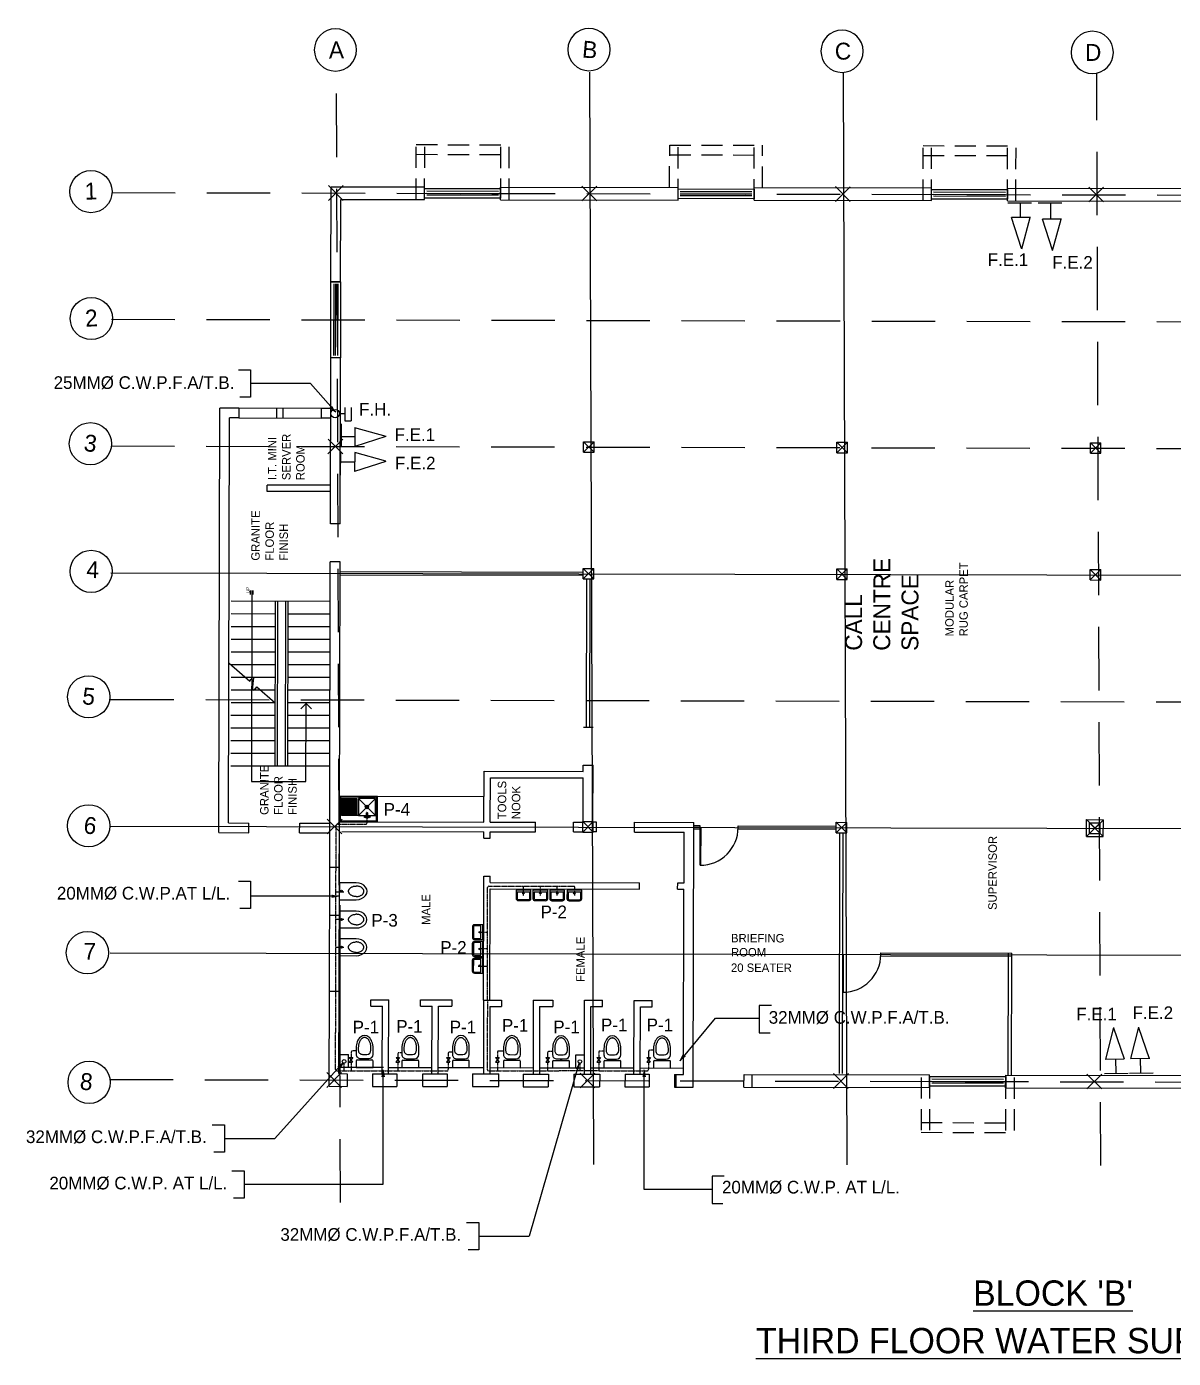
# Model space of a CAD drawing. Extents: x -2017610 to 288295, y -639251 to 250994.
# Drawn here: x -297894 to -270744, y -247228 to -215697 of the extents above; entities that cross this region are included whole.
import ezdxf
from ezdxf.enums import TextEntityAlignment as Align

# ---------------------------------------------------------------- set-up
doc = ezdxf.new("R2010")
doc.units = 0
doc.header["$LTSCALE"] = 2
doc.header["$MEASUREMENT"] = 0
doc.linetypes.add('DASHED', pattern=[0.75, 0.5, -0.25])
doc.linetypes.add('DASHED2', pattern=[0.375, 0.25, -0.125])
doc.layers.get('0').update_dxf_attribs({"linetype": 'CONTINUOUS'})
for name, color, linetype in [('DIM', 8, 'CONTINUOUS'), ('DOORS', 8, 'CONTINUOUS'), ('FIXTURES', 7, 'CONTINUOUS'), ('GRID', 8, 'CONTINUOUS'), ('GRIDLINES', 8, 'DASHED2'), ('HANDRAILS', 8, 'CONTINUOUS'), ('HATCH', 8, 'CONTINUOUS'), ('LAYER1', 8, 'CONTINUOUS'), ('LAYER2', 8, 'CONTINUOUS'), ('LAYER4', 8, 'CONTINUOUS'), ('LAYER5', 8, 'CONTINUOUS'), ('SUPERVISOR_S_SEAT', 7, 'CONTINUOUS'), ('TEXT', 8, 'CONTINUOUS'), ('TEXT3', 8, 'CONTINUOUS'), ('WALLS', 8, 'CONTINUOUS'), ('WIN_DOORS', 8, 'CONTINUOUS'), ('WINDOWS_DOORS', 8, 'CONTINUOUS'), ('WTER', 8, 'CONTINUOUS')]:
    doc.layers.add(name, color=color, linetype=linetype)
doc.styles.add('LUCY', font='lsansi.ttf')
doc.styles.add('STYLUS', font='stylu.ttf')

# ---------------------------------------------------------------- blocks, each defined once
blk = doc.blocks.new('GRID_NO')
at = {"layer": 'GRID'}
blk.add_circle((0, 500), 500, dxfattribs=at)
blk.add_attdef('GRNO', text='', height=400, dxfattribs=at).set_placement((0, 500), align=Align.MIDDLE_CENTER)
blk = doc.blocks.new('W1800')
at = {"layer": 'WINDOWS_DOORS'}
for p, q in [((0, -1800), (0, 0)), ((0, 0), (230, 0)), ((230, 0), (230, -1800)), ((69, -1750), (69, -50)), ((114, -50), (114, -1750)), ((161, -1750), (161, -50)), ((230, -1800), (0, -1800))]:
    blk.add_line(p, q, dxfattribs=at)
blk = doc.blocks.new('STEP_ARROW')
at = {"layer": 'HATCH'}
for p, q in [((4524, 0), (0, 0)), ((0, 0), (0, -1290)), ((4431, 30), (4521, 30)), ((4431, -30), (4521, -30)), ((1850, -1290), (1725, -1165)), ((0, -1290), (1850, -1290)), ((1850, -1290), (1725, -1415))]:
    blk.add_line(p, q, dxfattribs=at)
at = {"layer": 'TEXT', "insert": (4454, 51), "char_height": 80, "width": 68, "attachment_point": 7}
blk.add_mtext('{\\fStylus BT|b0|i0|c0|p34;UP}', dxfattribs=at)
blk = doc.blocks.new('STEP_CUT')
at = {"layer": 'HANDRAILS', "linetype": 'CONTINUOUS'}
for p, q in [((333, 571), (-86, 79)), ((-225, -85), (-599, -524))]:
    blk.add_line(p, q, dxfattribs=at)
for points, knots in [([(-224, 17), (-266, 20), (-337, 17), (-265, -49), (-225, -85)], [321.725709, 321.725709, 321.725709, 321.725709, 418.129398, 535.034836, 535.034836, 535.034836, 535.034836]), ([(-86, 79), (-42, 49), (80, -36), (-134, 10), (-224, 17)], [0, 0, 0, 0, 115.30598, 321.725709, 321.725709, 321.725709, 321.725709])]:
    blk.add_open_spline(points, degree=3, knots=knots, dxfattribs=at)
blk = doc.blocks.new('WC')
for p, q in [((0, 458), (0, 308)), ((50, 458), (50, 408)), ((350, 408), (350, 458)), ((400, 308), (400, 458)), ((0, 150), (0, 0)), ((0, 0), (400, 0)), ((25, 175), (375, 175)), ((100, 208), (300, 208)), ((150, 308), (250, 308)), ((190, 208), (190, 175)), ((210, 208), (210, 175)), ((400, 0), (400, 150))]:
    blk.add_line(p, q)
for centre, radius, start, end in [((150, 408), 100, 180, 270), ((250, 408), 100, 270, 0), ((100, 308), 100, 180, 270), ((25, 150), 25, 90, 180), ((300, 308), 100, 270, 0), ((300, 308), 100, 270, 0), ((375, 150), 25, 360, 90)]:
    blk.add_arc(centre, radius, start, end)
blk.add_ellipse((200, 458), major_axis=(0, 300), ratio=0.666667, start_param=4.712389, end_param=7.853982)
blk.add_open_spline([(350, 458), (350, 466), (350, 474), (348, 496), (347, 510), (342, 537), (339, 551), (332, 576), (327, 588), (318, 611), (312, 622), (301, 641), (294, 650), (283, 665), (277, 670), (266, 681), (261, 685), (250, 693), (244, 696), (233, 701), (228, 703), (217, 706), (212, 707), (201, 708), (196, 708), (185, 706), (180, 705), (169, 702), (163, 700), (152, 694), (147, 691), (136, 682), (130, 678), (119, 667), (114, 661), (104, 647), (99, 640), (89, 624), (85, 616), (77, 598), (73, 589), (66, 569), (63, 559), (58, 538), (56, 527), (53, 506), (52, 494), (50, 475), (50, 466), (50, 458)], degree=3, knots=[4.712389, 4.712389, 4.712389, 4.712389, 4.805294, 4.805294, 4.96378, 4.96378, 5.122267, 5.122267, 5.280753, 5.280753, 5.439239, 5.439239, 5.597725, 5.597725, 5.724795, 5.724795, 5.851866, 5.851866, 5.978936, 5.978936, 6.106006, 6.106006, 6.233076, 6.233076, 6.360146, 6.360146, 6.487216, 6.487216, 6.614287, 6.614287, 6.741357, 6.741357, 6.868427, 6.868427, 6.995497, 6.995497, 7.122567, 7.122567, 7.249638, 7.249638, 7.376708, 7.376708, 7.503778, 7.503778, 7.630848, 7.630848, 7.757918, 7.757918, 7.853982, 7.853982, 7.853982, 7.853982])
blk = doc.blocks.new('BIDET')
for p, q in [((0, 400), (0, 0)), ((400, 0), (400, 400)), ((0, 0), (400, 0)), ((0, 0), (200, 0)), ((0, 0), (200, 0))]:
    blk.add_line(p, q)
for radius in [23.9, 18.9, 13.9]:
    blk.add_circle((200, 50), radius)
blk.add_ellipse((200, 400), major_axis=(0, 256), ratio=0.780874, start_param=4.712389, end_param=7.853982)
for points in [[(325, 400), (325, 406), (325, 413), (323, 429), (322, 439), (318, 459), (316, 469), (309, 487), (306, 496), (298, 512), (293, 520), (284, 534), (279, 540), (268, 551), (263, 556), (252, 564), (246, 568), (235, 574), (229, 576), (218, 579), (213, 580), (202, 581), (197, 581), (186, 580), (180, 579), (169, 576), (164, 573), (153, 567), (147, 564), (136, 555), (131, 550), (120, 538), (115, 532), (106, 518), (101, 510), (93, 494), (90, 485), (84, 466), (81, 457), (78, 437), (76, 427), (75, 411), (75, 406), (75, 400)], [(325, 400), (325, 394), (325, 387), (323, 371), (322, 361), (318, 341), (316, 331), (309, 313), (306, 304), (298, 288), (293, 280), (284, 266), (279, 260), (268, 249), (263, 244), (252, 236), (246, 232), (235, 226), (229, 224), (218, 221), (213, 220), (202, 219), (197, 219), (186, 220), (180, 221), (169, 224), (164, 227), (153, 233), (147, 236), (136, 245), (131, 250), (120, 262), (115, 268), (106, 282), (101, 290), (93, 306), (90, 315), (84, 334), (81, 343), (78, 363), (76, 373), (75, 389), (75, 394), (75, 400)]]:
    blk.add_open_spline(points, degree=3, knots=[4.712389, 4.712389, 4.712389, 4.712389, 4.809848, 4.809848, 4.965569, 4.965569, 5.121291, 5.121291, 5.277012, 5.277012, 5.432733, 5.432733, 5.588455, 5.588455, 5.744176, 5.744176, 5.899897, 5.899897, 6.055619, 6.055619, 6.21134, 6.21134, 6.367061, 6.367061, 6.522783, 6.522783, 6.678504, 6.678504, 6.834226, 6.834226, 6.989947, 6.989947, 7.145668, 7.145668, 7.30139, 7.30139, 7.457111, 7.457111, 7.612832, 7.612832, 7.768554, 7.768554, 7.853982, 7.853982, 7.853982, 7.853982])
blk = doc.blocks.new('900_DOOR_2')
at = {"layer": 'LAYER5'}
for p, q in [((900, 20), (0, 20)), ((900, 0), (0, 0))]:
    blk.add_line(p, q, dxfattribs=at)
blk.add_arc((0, 0), 900, 0, 90, dxfattribs=at)
blk = doc.blocks.new('SINK900')
for p, q in [((0, 600), (0, 0)), ((900, 600), (0, 600)), ((0, 600), (50, 600)), ((0, 600), (100, 600)), ((20, 580), (20, 20)), ((880, 580), (20, 580)), ((450, 450), (50, 50)), ((50, 450), (450, 50)), ((50, 450), (50, 50)), ((450, 450), (50, 450)), ((168, 489), (325, 489)), ((230, 518), (230, 390)), ((230, 518), (260, 518)), ((260, 390), (230, 390)), ((260, 518), (260, 390)), ((450, 50), (450, 450)), ((450, 50), (450, 450)), ((450, 450), (850, 450)), ((490, 50), (490, 450)), ((490, 425), (850, 425)), ((490, 400), (850, 400)), ((490, 375), (850, 375)), ((490, 350), (850, 350)), ((490, 325), (850, 325)), ((850, 450), (850, 50)), ((880, 20), (880, 580)), ((900, 0), (900, 600)), ((0, 0), (900, 0)), ((20, 20), (880, 20)), ((50, 50), (450, 50)), ((490, 300), (850, 300)), ((490, 275), (850, 275)), ((850, 250), (490, 250)), ((850, 225), (490, 225)), ((850, 225), (490, 225)), ((850, 200), (490, 200)), ((850, 175), (490, 175)), ((850, 150), (490, 150)), ((850, 125), (490, 125)), ((850, 100), (490, 100)), ((850, 75), (490, 75)), ((850, 50), (490, 50))]:
    blk.add_line(p, q)
for centre, radius in [((197, 485), 20), ((288, 485), 20), ((250, 250), 40), ((250, 250), 30)]:
    blk.add_circle(centre, radius)
blk = doc.blocks.new('250_COLUMN')
at = {"layer": 'LAYER1'}
for p, q in [((125, 125), (-125, -125)), ((-125, 125), (125, -125))]:
    blk.add_line(p, q, dxfattribs=at)
at = {"layer": 'LAYER2'}
for p, q in [((-125, 125), (125, 125)), ((-125, 125), (-125, -125)), ((125, 125), (125, -125)), ((-125, -125), (125, -125))]:
    blk.add_line(p, q, dxfattribs=at)
blk = doc.blocks.new('BASIN350')
for p, q in [((0, 200), (0, 0)), ((0, 0), (350, 0)), ((25, 200), (25, 50)), ((25, 50), (325, 50)), ((300, 250), (50, 250)), ((300, 225), (50, 225)), ((325, 50), (325, 200)), ((350, 0), (350, 200))]:
    blk.add_line(p, q)
for radius in [17.4, 12.4]:
    blk.add_circle((175, 75), radius)
for centre, radius, start, end in [((50, 200), 50, 90, 180), ((50, 200), 25, 90, 180), ((300, 200), 50, 0, 90), ((300, 200), 25, 360, 90)]:
    blk.add_arc(centre, radius, start, end)

msp = doc.modelspace()

# ---------------------------------------------------------------- linework, layer by layer
at = {"layer": 'DOORS', "color": 1}
for p, q in [((-290576.3, -224823.6), (-290712.2, -224719.7)), ((-290504.5, -236281), (-292593.5, -236281)), ((-290504.5, -236281), (-290672.2, -236314.6)), ((-290402.5, -240219.6), (-292015.9, -242022.5)), ((-290402.5, -240219.6), (-290489.4, -240367)), ((-284809.9, -240220.5), (-285993.2, -244336.2)), ((-282420.5, -240185.9), (-282339.1, -240035.5)), ((-289463.9, -240395.8), (-289430.3, -240563.5)), ((-289463.9, -240430), (-289463.9, -243113.7)), ((-283280.6, -240394.6), (-283247.1, -240562.3)), ((-283280.6, -240450), (-283280.6, -243223)), ((-293211.5, -242022.5), (-292015.9, -242022.5)), ((-289463.9, -243113.7), (-292745.7, -243113.7)), ((-283280.6, -243223), (-281665.7, -243223)), ((-287188.7, -244336.2), (-285993.2, -244336.2))]:
    msp.add_line(p, q, dxfattribs=at)
for points in [[(-290576.3, -224823.6), (-290712.2, -224719.7), (-290662.9, -224674.2)], [(-290504.5, -236281), (-290672.2, -236314.6), (-290673.9, -236247.4)], [(-290402.5, -240219.6), (-290489.4, -240367), (-290540.5, -240323.5)], [(-284809.9, -240220.5), (-284824, -240390.9), (-284889, -240374)], [(-282420.5, -240185.9), (-282339.1, -240035.5), (-282286.4, -240077.1)], [(-289463.9, -240395.8), (-289430.3, -240563.5), (-289497.4, -240565.2)], [(-283280.6, -240394.6), (-283247.1, -240562.3), (-283314.2, -240564)]]:
    msp.add_solid(points, dxfattribs=at)
at = {"layer": 'FIXTURES'}
msp.add_line((-287065.9, -233928.8), (-290485.9, -233921.7), dxfattribs=at)
at = {"layer": 'GRIDLINES', "ltscale": 3000}
for p, q in [((-290464, -243533.9), (-290557.3, -216765.2)), ((-272464, -242661.2), (-272557.4, -216802.3)), ((-295880.5, -219625.6), (-257285.3, -219714)), ((-295886.6, -222625.6), (-257291.5, -222714)), ((-295892.8, -225625.6), (-257297.6, -225714)), ((-295905.2, -231625.6), (-257310, -231714)), ((-295923.7, -240625.5), (-257328.5, -240714))]:
    msp.add_line(p, q, dxfattribs=at)
at = {"layer": 'GRIDLINES', "color": 206, "linetype": 'CONTINUOUS', "ltscale": 3000}
for p, q in [((-282097.5, -234691.5), (-281947.5, -234691.8)), ((-282097.3, -234614), (-281947.3, -234614.3)), ((-282097.3, -234616.5), (-281947.3, -234616.8)), ((-281947.5, -234691.8), (-281947.3, -234616.8)), ((-281047.5, -234693.7), (-281047.3, -234618.7)), ((-274646.2, -237706.9), (-274646, -237631.9))]:
    msp.add_line(p, q, dxfattribs=at)
at = {"layer": 'HANDRAILS'}
for p, q in [((-292008.4, -233205.9), (-292000.4, -229305.9)), ((-291958.4, -233206), (-291950.4, -229306)), ((-291763.4, -233206.4), (-291755.4, -229306.4)), ((-291713.4, -233206.5), (-291705.4, -229306.5))]:
    msp.add_line(p, q, dxfattribs=at)
at = {"layer": 'LAYER1'}
for p, q in [((-290396.1, -219461.9), (-290746.9, -219811.2)), ((-290746.1, -219461.2), (-290396.9, -219811.9)), ((-284396.2, -219474.2), (-284746.9, -219823.5)), ((-284746.2, -219473.5), (-284396.9, -219824.2)), ((-278396.2, -219486.6), (-278746.9, -219835.9)), ((-278746.2, -219485.9), (-278396.9, -219836.6)), ((-272396.2, -219499), (-272746.9, -219848.2)), ((-272746.2, -219498.2), (-272396.9, -219849)), ((-290408.5, -225461.9), (-290759.2, -225811.2)), ((-290758.5, -225461.2), (-290409.2, -225811.9)), ((-290706.4, -229308.5), (-293050.4, -229303.7)), ((-292001, -229605.9), (-293051, -229603.7)), ((-290707, -229608.5), (-291706, -229606.5)), ((-292001.6, -229905.9), (-293051.6, -229903.7)), ((-290707.7, -229908.5), (-291706.6, -229906.5)), ((-292002.2, -230205.9), (-293052.2, -230203.7)), ((-290708.3, -230208.5), (-291707.2, -230206.5)), ((-292003.5, -230805.9), (-293053.5, -230803.7)), ((-292002.9, -230505.9), (-293052.9, -230503.7)), ((-290708.9, -230508.5), (-291707.9, -230506.5)), ((-292709.3, -231104.4), (-293054.1, -231103.7)), ((-292004.1, -231105.9), (-292709.3, -231104.4)), ((-290710.1, -231108.5), (-291709.1, -231106.5)), ((-290709.5, -230808.5), (-291708.5, -230806.5)), ((-292357.4, -231405.1), (-293054.7, -231403.7)), ((-292004.7, -231405.9), (-292357.4, -231405.1)), ((-290710.7, -231408.5), (-291709.7, -231406.5)), ((-292005.3, -231705.9), (-293055.3, -231703.7)), ((-290711.4, -231708.5), (-291710.3, -231706.5)), ((-292006, -232005.9), (-293056, -232003.7)), ((-290712, -232008.5), (-291711, -232006.5)), ((-292006.6, -232305.9), (-293056.6, -232303.7)), ((-290712.6, -232308.5), (-291711.6, -232306.5)), ((-292007.2, -232605.9), (-293057.2, -232603.7)), ((-290713.2, -232608.5), (-291712.2, -232606.5)), ((-292007.8, -232905.9), (-293057.8, -232903.7)), ((-290713.8, -232908.5), (-291712.8, -232906.5)), ((-290714.5, -233208.5), (-293058.4, -233203.7)), ((-290427, -234461.9), (-290777.8, -234811.1)), ((-290777, -234461.1), (-290427.8, -234811.9)), ((-272802.8, -234873.1), (-272402, -234474)), ((-272802, -234473.1), (-272402.8, -234874)), ((-290439.4, -240461.8), (-290790.1, -240811.1)), ((-290789.4, -240461.1), (-290440.1, -240811.8)), ((-284439.4, -240474.2), (-284790.1, -240823.5)), ((-284789.4, -240473.5), (-284440.1, -240824.2)), ((-278439.4, -240486.6), (-278790.1, -240835.8)), ((-278789.4, -240485.8), (-278440.1, -240836.6)), ((-272439.4, -240498.9), (-272790.1, -240848.2)), ((-272789.4, -240498.2), (-272440.1, -240848.9))]:
    msp.add_line(p, q, dxfattribs=at)
at = {"layer": 'LAYER2'}
for p, q in [((-272802.8, -234873.1), (-272802, -234473.1)), ((-272802, -234473.1), (-272402, -234474)), ((-272402.8, -234874), (-272402, -234474)), ((-272802.8, -234873.1), (-272402.8, -234874))]:
    msp.add_line(p, q, dxfattribs=at)
at = {"layer": 'LAYER4', "linetype": 'DASHED2', "ltscale": 1000}
for p, q in [((-288671.8, -219790.4), (-288669.1, -218490.4)), ((-288669.1, -218490.4), (-286469.1, -218495)), ((-288471.8, -219790.9), (-288469.1, -218490.9)), ((-286671.8, -219794.6), (-286669.1, -218494.6)), ((-286471.8, -219795), (-286469.1, -218495)), ((-282671.2, -219502.8), (-282669.2, -218502.8)), ((-282669.2, -218502.8), (-280469.2, -218507.3)), ((-282471.8, -219803.2), (-282469.2, -218503.2)), ((-280671.8, -219806.9), (-280669.2, -218506.9)), ((-280471.2, -219507.3), (-280469.2, -218507.3)), ((-288669.6, -218720.4), (-286469.6, -218725)), ((-282669.6, -218732.8), (-280469.6, -218737.3)), ((-276671.8, -219815.1), (-276669.2, -218515.2)), ((-276669.6, -218745.2), (-274469.6, -218749.7)), ((-276669.2, -218515.2), (-274469.2, -218519.7)), ((-276471.8, -219815.6), (-276469.2, -218515.6)), ((-274671.8, -219819.3), (-274669.2, -218519.3)), ((-274471.8, -219819.7), (-274469.2, -218519.7)), ((-276714.6, -240575.1), (-276717.3, -241875.1)), ((-276514.6, -240575.5), (-276517.3, -241875.5)), ((-274714.6, -240579.2), (-274717.3, -241879.2)), ((-274514.6, -240579.6), (-274517.3, -241879.6)), ((-276716.8, -241645.1), (-274516.8, -241649.6)), ((-276717.3, -241875.1), (-274517.3, -241879.6))]:
    msp.add_line(p, q, dxfattribs=at)
at = {"layer": 'TEXT3', "color": 4}
for p, q in [((-274100.8, -219877.8), (-274660.8, -219877.8)), ((-274368.2, -219877.8), (-274368.2, -220219)), ((-273382.6, -219877.8), (-273942.6, -219877.8)), ((-273650, -219877.8), (-273650, -220258.5)), ((-274128, -220219), (-274576.7, -220219)), ((-274336.8, -220952.9), (-274575.7, -220219)), ((-274335.8, -220959.8), (-274131.6, -220219)), ((-273396.6, -220258.5), (-273845.3, -220258.5)), ((-273605.4, -220992.5), (-273844.3, -220258.5)), ((-273604.4, -220999.4), (-273400.3, -220258.5)), ((-290359.3, -224711), (-290359.3, -225029.1)), ((-290211.6, -224711), (-290211.6, -225029.1)), ((-290489.4, -224855.5), (-290359.3, -224855.5)), ((-290447.7, -225097.6), (-290450.8, -225657.6)), ((-290359.3, -225029.1), (-290211.6, -225029.1)), ((-290456.9, -225401.7), (-290115.8, -225403.5)), ((-290122.8, -225189.7), (-290125.3, -225638.4)), ((-289390, -225402.5), (-290125.3, -225637.4)), ((-289383.1, -225401.5), (-290122.9, -225193.4)), ((-290466.4, -225753.4), (-290469.4, -226313.4)), ((-290468.6, -226003.1), (-290127.5, -226004.9)), ((-290126.1, -225781.1), (-290128.5, -226229.8)), ((-289393.3, -225993.9), (-290128.5, -226228.9)), ((-289391.8, -225988.7), (-290126.1, -225782)), ((-287206.6, -237941.3), (-286984.2, -237941.3)), ((-272158.8, -239396), (-272351.5, -240140)), ((-272157.7, -239402.9), (-271907.4, -240133.1)), ((-271567.5, -239386.9), (-271760.1, -240130.8)), ((-271566.4, -239393.8), (-271316.1, -240124)), ((-272355.1, -240140), (-271906.5, -240133.1)), ((-272097.2, -240476.1), (-272102.5, -240135)), ((-271753.8, -240125.4), (-271305.1, -240118.5)), ((-271518.3, -240468.3), (-271523.6, -240127.2)), ((-272377.1, -240481.5), (-271817.1, -240472.9)), ((-271785.7, -240472.4), (-271225.8, -240463.7))]:
    msp.add_line(p, q, dxfattribs=at)
at = {"layer": 'TEXT3', "color": 1}
for p, q in [((-292881.3, -223822.1), (-292593.5, -223822.1)), ((-292593.5, -223822.1), (-292593.5, -224469.4)), ((-291171.4, -224145.9), (-292593.5, -224145.9)), ((-290576.3, -224823.6), (-291171.4, -224145.9)), ((-292593.5, -224469.4), (-292847.4, -224469.4)), ((-292881.3, -235929.7), (-292593.5, -235929.7)), ((-292593.5, -235929.7), (-292593.5, -236577.1)), ((-292593.5, -236577.1), (-292847.4, -236577.1)), ((-280260.2, -238872.3), (-280547.9, -238872.3)), ((-280547.9, -238872.3), (-280547.9, -239519.7)), ((-282420.5, -240185.9), (-281580.9, -239176.2)), ((-281580.9, -239176.2), (-280542, -239176.2)), ((-280547.9, -239519.7), (-280294, -239519.7)), ((-293499.2, -241698.8), (-293211.5, -241698.8)), ((-293211.5, -241698.8), (-293211.5, -242346.1)), ((-293211.5, -242346.1), (-293465.4, -242346.1)), ((-293033.4, -242790), (-292745.7, -242790)), ((-292745.7, -242790), (-292745.7, -243437.3)), ((-281378, -242915.2), (-281665.7, -242915.2)), ((-281665.7, -242915.2), (-281665.7, -243562.6)), ((-292745.7, -243437.3), (-292999.6, -243437.3)), ((-281665.7, -243562.6), (-281411.8, -243562.6)), ((-287476.5, -244012.5), (-287188.7, -244012.5)), ((-287188.7, -244012.5), (-287188.7, -244659.9)), ((-287188.7, -244659.9), (-287442.6, -244659.9))]:
    msp.add_line(p, q, dxfattribs=at)
at = {"layer": 'TEXT3', "color": 4, "linetype": 'DASHED'}
for p, q in [((-290537.4, -234581.7), (-289869.8, -234583)), ((-289839.7, -234276.7), (-289839.7, -234553)), ((-290579.3, -240386.3), (-290567.4, -234611.6)), ((-286985.8, -238753.8), (-286980.3, -236081.1)), ((-286950.3, -236051.1), (-284943.6, -236051.1)), ((-286129.7, -236278.4), (-286129.7, -236051.1)), ((-285729.7, -236268.4), (-285729.7, -236051.1)), ((-285329.7, -236271.2), (-285329.7, -236051.1)), ((-284913.6, -236271.2), (-284913.6, -236081.1)), ((-287189.2, -237133.2), (-286982.5, -237133.2)), ((-287189.2, -237523.2), (-286983.3, -237523.2)), ((-286985.8, -238743.8), (-286989.2, -240387.2)), ((-283049.2, -239933.2), (-283139.2, -239933.2)), ((-290381.6, -240240.7), (-290381.6, -240416.7)), ((-290214.1, -239980.1), (-290214.1, -240103)), ((-290214.1, -240212.2), (-290214.1, -240416.8)), ((-290090, -239950.1), (-290184.1, -239950.1)), ((-289105.3, -240020.9), (-289105.3, -240103)), ((-289105.3, -240212.2), (-289105.3, -240419.3)), ((-289011.7, -239990.9), (-289075.3, -239990.9)), ((-287911.8, -240005.1), (-287911.8, -240103)), ((-287911.8, -240212.2), (-287911.8, -240391.7)), ((-287814.1, -239975.1), (-287881.8, -239975.1)), ((-286747.9, -239983.2), (-286747.9, -240103)), ((-286747.9, -240212.2), (-286747.9, -240417)), ((-286607.9, -239953.2), (-286717.9, -239953.2)), ((-285559.2, -239993.2), (-285559.2, -240103)), ((-285559.2, -240212.2), (-285559.2, -240416.2)), ((-285439.2, -239963.2), (-285529.2, -239963.2)), ((-284794.5, -240245.2), (-284794.4, -240419)), ((-284349.2, -239983.2), (-284349.2, -240103)), ((-284349.2, -240212.2), (-284349.2, -240417.2)), ((-284229.2, -239953.2), (-284319.2, -239953.2)), ((-283169.2, -239963.2), (-283169.2, -240103)), ((-283169.2, -240156.8), (-283169.2, -240160.4)), ((-283169.2, -240212.2), (-283169.2, -240386.3)), ((-290549.4, -240416.3), (-287941.9, -240421.7)), ((-286959.2, -240417.2), (-284349.2, -240415.3)), ((-284349.2, -240417.2), (-283199.2, -240416.3))]:
    msp.add_line(p, q, dxfattribs=at)
at = {"layer": 'TEXT3', "color": 4, "linetype": 'CONTINUOUS'}
for p, q in [((-290171.4, -240103), (-290258.2, -240212.2)), ((-290171.4, -240103), (-290258.2, -240212.2)), ((-290258.2, -240212.2), (-290175.6, -240212.2)), ((-290258.2, -240212.2), (-290175.6, -240212.2)), ((-290256.9, -240103), (-290171.4, -240103)), ((-290256.9, -240103), (-290175.6, -240212.2)), ((-290256.9, -240103), (-290171.4, -240103)), ((-290256.9, -240103), (-290175.6, -240212.2)), ((-289062.5, -240103), (-289149.4, -240212.2)), ((-289062.5, -240103), (-289149.4, -240212.2)), ((-289149.4, -240212.2), (-289066.8, -240212.2)), ((-289149.4, -240212.2), (-289066.8, -240212.2)), ((-289148.1, -240103), (-289062.5, -240103)), ((-289148.1, -240103), (-289066.8, -240212.2)), ((-289148.1, -240103), (-289062.5, -240103)), ((-289148.1, -240103), (-289066.8, -240212.2)), ((-287869, -240103), (-287955.9, -240212.2)), ((-287869, -240103), (-287955.9, -240212.2)), ((-287955.9, -240212.2), (-287873.3, -240212.2)), ((-287955.9, -240212.2), (-287873.3, -240212.2)), ((-287954.6, -240103), (-287869, -240103)), ((-287954.6, -240103), (-287873.3, -240212.2)), ((-287954.6, -240103), (-287869, -240103)), ((-287954.6, -240103), (-287873.3, -240212.2)), ((-286705.1, -240103), (-286792, -240212.2)), ((-286705.1, -240103), (-286792, -240212.2)), ((-286792, -240212.2), (-286709.3, -240212.2)), ((-286792, -240212.2), (-286709.3, -240212.2)), ((-286790.7, -240103), (-286705.1, -240103)), ((-286790.7, -240103), (-286709.3, -240212.2)), ((-286790.7, -240103), (-286705.1, -240103)), ((-286790.7, -240103), (-286709.3, -240212.2)), ((-285516.4, -240103), (-285603.3, -240212.2)), ((-285516.4, -240103), (-285603.3, -240212.2)), ((-285603.3, -240212.2), (-285520.7, -240212.2)), ((-285603.3, -240212.2), (-285520.7, -240212.2)), ((-285602, -240103), (-285516.4, -240103)), ((-285602, -240103), (-285520.7, -240212.2)), ((-285602, -240103), (-285516.4, -240103)), ((-285602, -240103), (-285520.7, -240212.2)), ((-284306.4, -240103), (-284393.3, -240212.2)), ((-284306.4, -240103), (-284393.3, -240212.2)), ((-284393.3, -240212.2), (-284310.7, -240212.2)), ((-284393.3, -240212.2), (-284310.7, -240212.2)), ((-284392, -240103), (-284306.4, -240103)), ((-284392, -240103), (-284310.7, -240212.2)), ((-284392, -240103), (-284306.4, -240103)), ((-284392, -240103), (-284310.7, -240212.2)), ((-283126.4, -240103), (-283213.3, -240212.2)), ((-283126.4, -240103), (-283213.3, -240212.2)), ((-283213.3, -240212.2), (-283130.7, -240212.2)), ((-283213.3, -240212.2), (-283130.7, -240212.2)), ((-283212, -240103), (-283126.4, -240103)), ((-283212, -240103), (-283130.7, -240212.2)), ((-283212, -240103), (-283126.4, -240103)), ((-283212, -240103), (-283130.7, -240212.2))]:
    msp.add_line(p, q, dxfattribs=at)
at = {"layer": 'TEXT3', "color": 4}
msp.add_circle((-290589.3, -224860), 100, dxfattribs=at)
at = {"layer": 'TEXT3', "color": 4, "linetype": 'DASHED'}
for centre, start, end in [((-290537.4, -234611.7), 89.88201, 179.88201), ((-289869.7, -234553), 269.88201, 0), ((-286950.3, -236081.1), 90, 179.88201), ((-284943.6, -236081.1), 0, 90), ((-283139.2, -239963.2), 90, 180), ((-290184.1, -239980.1), 90, 180), ((-289075.3, -240020.9), 90, 180), ((-287881.8, -240005.1), 90, 180), ((-286717.9, -239983.2), 90, 180), ((-285529.2, -239993.2), 90, 180), ((-284319.2, -239983.2), 90, 180), ((-290549.3, -240386.3), 179.88201, 269.88201), ((-287941.8, -240391.7), 269.88201, 0), ((-286959.2, -240387.2), 179.88201, 270.04229), ((-283199.2, -240386.3), 270.04229, 0)]:
    msp.add_arc(centre, 30, start, end, dxfattribs=at)
at = {"layer": 'WALLS'}
for p, q in [((-284464, -242636.5), (-284557.3, -216777.6)), ((-278464, -242648.9), (-278557.3, -216789.9)), ((-290690.8, -221736.3), (-290686.2, -219486.3)), ((-290686.2, -219486.3), (-288471.2, -219490.9)), ((-288471.8, -219790.9), (-288471.2, -219490.9)), ((-286671.8, -219794.6), (-286671.2, -219494.6)), ((-286671.2, -219494.6), (-282471.2, -219503.2)), ((-282471.8, -219803.2), (-282471.2, -219503.2)), ((-280671.8, -219806.9), (-280671.2, -219506.9)), ((-280671.2, -219506.9), (-276471.2, -219515.6)), ((-276471.8, -219815.6), (-276471.2, -219515.6)), ((-274671.8, -219819.3), (-274671.2, -219519.3)), ((-274671.2, -219519.3), (-270471.2, -219527.9)), ((-290460.8, -221736.8), (-290456.8, -219786.8)), ((-290456.8, -219786.8), (-288471.8, -219790.9)), ((-286671.8, -219794.6), (-282471.8, -219803.2)), ((-280671.8, -219806.9), (-276471.8, -219815.6)), ((-274671.8, -219819.3), (-270471.9, -219827.9)), ((-290460.8, -221736.8), (-290690.8, -221736.3)), ((-290702.6, -227466.3), (-290694.5, -223536.3)), ((-290464.5, -223536.8), (-290694.5, -223536.3)), ((-290472.6, -227466.7), (-290464.5, -223536.8)), ((-293342.7, -234780.9), (-293322, -224730.9)), ((-292869.5, -224731.8), (-293322, -224730.9)), ((-292869.5, -224731.8), (-292870, -224961.8)), ((-290919.5, -224735.8), (-292869.5, -224731.8)), ((-291970, -224963.7), (-291969.5, -224733.7)), ((-291820, -224964), (-291819.5, -224734)), ((-290919.5, -224735.8), (-290920, -224965.8)), ((-290697, -224736.3), (-290919.5, -224735.8)), ((-293112.2, -234551.3), (-293092.5, -224961.3)), ((-292870, -224961.8), (-293092.5, -224961.3)), ((-292870, -224961.8), (-290920, -224965.8)), ((-290697.5, -224966.3), (-290920, -224965.8)), ((-292196.1, -226703.2), (-292195.8, -226553.2)), ((-290701.1, -226706.3), (-292196.1, -226703.2)), ((-291823.3, -226554), (-292195.8, -226553.2)), ((-290700.8, -226556.3), (-291823.3, -226554)), ((-290472.6, -227466.7), (-290702.6, -227466.3)), ((-290717, -234461.3), (-290704.5, -228366.3)), ((-290474.5, -228366.7), (-290704.5, -228366.3)), ((-290487, -234461.7), (-290474.5, -228366.7)), ((-295899, -228625.6), (-257303.8, -228714)), ((-290475.1, -228674.2), (-284715.1, -228686.1)), ((-290475, -228599.2), (-284715, -228611.1)), ((-284635, -232283.8), (-284627.8, -228773.8)), ((-284560, -232283.9), (-284552.8, -228773.9)), ((-284712.5, -232283.6), (-284482.5, -232284.1)), ((-284714.7, -233333.6), (-284714.4, -233183.6)), ((-284714.4, -233183.6), (-284484.4, -233184.1)), ((-284487.1, -234518.6), (-284484.4, -233184.1)), ((-287067.2, -234528.8), (-287064.7, -233328.8)), ((-287064.7, -233328.8), (-284714.7, -233333.6)), ((-286917.2, -234529.1), (-286915, -233479.1)), ((-286915, -233479.1), (-284715, -233483.6)), ((-284717.1, -234518.1), (-284715, -233483.6)), ((-293112.2, -234551.3), (-292629.7, -234552.3)), ((-292630.2, -234782.3), (-292629.7, -234552.3)), ((-291430.2, -234784.8), (-291429.7, -234554.8)), ((-291429.7, -234554.8), (-290717.2, -234556.3)), ((-290719.4, -235598.8), (-290717, -234461.3)), ((-290489.4, -235599.2), (-290487, -234461.7)), ((-290427.2, -234521.9), (-287067.2, -234528.8)), ((-286917.2, -234529.1), (-285849.4, -234531.3)), ((-285849.9, -234761.3), (-285849.4, -234531.3)), ((-284949.9, -234763.1), (-284949.4, -234533.1)), ((-284949.4, -234533.1), (-284727.2, -234533.6)), ((-284399.4, -234534.3), (-284477.2, -234534.1)), ((-284399.9, -234764.3), (-284399.4, -234534.3)), ((-283499.9, -234766.1), (-283499.4, -234536.1)), ((-283499.4, -234536.1), (-282097.2, -234539)), ((-282110.1, -240804), (-282097.2, -234539)), ((-295911.4, -234625.6), (-257316.2, -234714)), ((-293342.7, -234780.9), (-292630.2, -234782.3)), ((-291430.2, -234784.8), (-290717.7, -234786.3)), ((-290427.6, -234751.9), (-287067.6, -234758.8)), ((-287067.9, -234908.8), (-287067.6, -234758.8)), ((-286917.9, -234909.1), (-286917.6, -234759.1)), ((-286917.6, -234759.1), (-285849.9, -234761.3)), ((-284949.9, -234763.1), (-284727.6, -234763.6)), ((-284399.9, -234764.3), (-284479.6, -234764.1)), ((-283499.9, -234766.1), (-282327.6, -234768.5)), ((-282330.1, -235968.5), (-282327.6, -234768.5)), ((-281047.5, -234693.7), (-278727.5, -234698.4)), ((-281047.3, -234618.7), (-278727.3, -234623.4)), ((-278651.9, -240486.1), (-278640.2, -234786.1)), ((-278576.9, -240486.3), (-278565.2, -234786.3)), ((-287067.9, -234908.8), (-286917.9, -234909.1)), ((-290725.4, -238536.2), (-290719.4, -235598.8)), ((-290719.4, -235598.8), (-290489.4, -235599.2)), ((-290719.4, -235598.8), (-290489.4, -235599.2)), ((-290495.4, -238536.7), (-290489.4, -235599.2)), ((-287070.1, -235958.8), (-287069.8, -235808.8)), ((-287069.8, -235808.8), (-286919.8, -235809.1)), ((-286920.1, -235959.1), (-286919.8, -235809.1)), ((-287075.8, -238743.8), (-287070.1, -235958.8)), ((-286925.8, -238744.1), (-286920.4, -236109.1)), ((-286920.4, -236109.1), (-283380.4, -236116.4)), ((-286920.1, -235959.1), (-283380.1, -235966.4)), ((-283380.4, -236116.4), (-283380.1, -235966.4)), ((-282480.4, -236118.2), (-282480.1, -235968.2)), ((-282480.4, -236118.2), (-282330.4, -236118.5)), ((-282480.1, -235968.2), (-282330.1, -235968.5)), ((-282339.5, -240503.5), (-282330.4, -236118.5)), ((-290721.7, -236736.3), (-290491.7, -236736.7)), ((-290471.1, -240486.8), (-290471.1, -236499.3)), ((-295917.5, -237625.6), (-257322.4, -237714)), ((-277671.2, -237700.6), (-277671, -237625.6)), ((-277671.2, -237700.6), (-274571.2, -237707)), ((-277671, -237625.6), (-274571, -237632)), ((-274652, -240519.4), (-274646.2, -237706.9)), ((-274577, -240519.5), (-274571, -237632)), ((-290730.1, -240786.2), (-290725.4, -238536.2)), ((-290725.4, -238536.2), (-290495.4, -238536.7)), ((-290499.4, -240486.7), (-290495.4, -238536.7)), ((-289746.1, -238888.3), (-289745.8, -238738.3)), ((-289746.1, -238888.3), (-289471.1, -238888.8)), ((-289745.8, -238738.3), (-289320.8, -238739.1)), ((-289474.4, -240488.8), (-289471.1, -238888.8)), ((-289324.4, -240489.1), (-289320.8, -238739.1)), ((-288571.1, -238890.7), (-288570.8, -238740.7)), ((-288571.1, -238890.7), (-288296.1, -238891.3)), ((-288570.8, -238740.7), (-288145.8, -238741.6)), ((-288299.4, -240491.2), (-288296.1, -238891.3)), ((-288149.4, -240491.6), (-288146.1, -238891.6)), ((-288146.1, -238891.6), (-287826.2, -238892.2)), ((-288145.8, -238741.6), (-287825.8, -238742.2)), ((-287825.8, -238742.2), (-287826.2, -238892.2)), ((-287075.8, -238743.8), (-287079.4, -240493.8)), ((-287075.8, -238743.8), (-286650.8, -238744.6)), ((-286926.2, -238894.1), (-286929.4, -240494.1)), ((-286926.2, -238894.1), (-286651.2, -238894.6)), ((-286650.8, -238744.6), (-286651.2, -238894.6)), ((-285900.8, -238746.2), (-285904.4, -240496.2)), ((-285900.8, -238746.2), (-285434.7, -238747.1)), ((-285751.2, -238896.5), (-285754.4, -240496.5)), ((-285751.2, -238896.5), (-285435, -238897.1)), ((-285434.7, -238747.1), (-285435, -238897.1)), ((-284689.5, -240498.7), (-284685.8, -238748.7)), ((-284685.8, -238748.7), (-284260.8, -238749.6)), ((-284539.5, -240499), (-284536.2, -238899)), ((-284536.2, -238899), (-284261.2, -238899.6)), ((-284261.2, -238899.6), (-284260.8, -238749.6)), ((-283514.5, -240501.1), (-283510.9, -238751.1)), ((-283510.9, -238751.1), (-283085.9, -238752)), ((-283364.5, -240501.4), (-283361.2, -238901.4)), ((-283361.2, -238901.4), (-283086.2, -238902)), ((-283086.2, -238902), (-283085.9, -238752)), ((-290471.1, -240036.8), (-290271.1, -240036.8)), ((-290271.1, -240336.8), (-290271.1, -240036.8)), ((-284888.5, -240341), (-284888.5, -240041)), ((-284888.5, -240041), (-284688.5, -240041)), ((-290499.4, -240486.7), (-290306.9, -240487.1)), ((-290499.1, -240336.7), (-289474.1, -240338.8)), ((-290471.1, -240336.8), (-289446.1, -240336.8)), ((-290306.9, -240487.1), (-290307.6, -240787.1)), ((-289706.9, -240488.4), (-289707.6, -240788.3)), ((-289706.9, -240488.4), (-289131.9, -240489.5)), ((-289324.1, -240339.1), (-288299.1, -240341.2)), ((-289131.9, -240489.5), (-289132.6, -240789.5)), ((-289131.9, -240489.5), (-289132.6, -240789.5)), ((-288515.1, -240790.8), (-288514.4, -240490.8)), ((-288514.4, -240490.8), (-287934.4, -240492)), ((-288149.1, -240341.6), (-287079.1, -240343.8)), ((-287934.4, -240492), (-287935.1, -240792)), ((-287334.4, -240493.2), (-287335.1, -240793.2)), ((-287334.4, -240493.2), (-286714.4, -240494.5)), ((-286929.1, -240344.1), (-285904.1, -240346.2)), ((-286715.1, -240794.5), (-286714.4, -240494.5)), ((-286136.9, -240495.7), (-286137.6, -240795.7)), ((-286136.9, -240495.7), (-285542, -240496.9)), ((-285754.1, -240346.5), (-284689.1, -240348.7)), ((-285542, -240496.9), (-285542.6, -240796.9)), ((-284942, -240498.2), (-284942.6, -240798.2)), ((-284942, -240498.2), (-284327, -240499.4)), ((-284539.1, -240349), (-283514.1, -240351.1)), ((-284327, -240499.4), (-284327.6, -240799.4)), ((-283727, -240500.7), (-283727.6, -240800.7)), ((-283727, -240500.7), (-283152, -240501.8)), ((-283364.1, -240351.4), (-282339.1, -240353.5)), ((-283152, -240501.8), (-283152.6, -240801.8)), ((-283152, -240501.8), (-283152.6, -240801.8)), ((-282552, -240503.1), (-282552.6, -240803.1)), ((-282552, -240503.1), (-282339.5, -240503.5)), ((-282515.1, -240803.2), (-282514.5, -240503.2)), ((-280910.1, -240806.5), (-280909.5, -240506.5)), ((-280909.5, -240506.5), (-276514.5, -240515.5)), ((-280715.1, -240806.9), (-280714.5, -240506.9)), ((-276515.1, -240815.5), (-276514.5, -240515.5)), ((-274715.1, -240819.2), (-274714.5, -240519.2)), ((-274714.5, -240519.2), (-270514.5, -240527.9)), ((-290730.1, -240786.2), (-290307.6, -240787.1)), ((-289707.6, -240788.3), (-289132.6, -240789.5)), ((-288515.1, -240790.8), (-287935.1, -240792)), ((-287335.1, -240793.2), (-286715.1, -240794.5)), ((-286137.6, -240795.7), (-285542.6, -240796.9)), ((-284942.6, -240798.2), (-284327.6, -240799.4)), ((-283727.6, -240800.7), (-283152.6, -240801.8)), ((-282552.6, -240803.1), (-282110.1, -240804)), ((-280910.1, -240806.5), (-276515.1, -240815.5)), ((-274715.1, -240819.2), (-270515.1, -240827.9))]:
    msp.add_line(p, q, dxfattribs=at)
at = {"layer": 'WALLS', "color": 4}
for centre in [(-290377.1, -240197.7), (-284794.5, -240201.9)]:
    msp.add_circle(centre, 43.3, dxfattribs=at)
at = {"layer": 'WTER'}
for p, q in [((-290570.7, -236181), (-290387.7, -236181)), ((-290572.2, -236831.9), (-290387.7, -236831.9)), ((-290573.2, -237491.6), (-290387.7, -237491.6)), ((-290214.1, -240090.1), (-290214.1, -240103)), ((-290214.1, -240156.8), (-290214.1, -240160.4)), ((-289105.3, -240156.8), (-289105.3, -240160.4)), ((-287911.8, -240156.8), (-287911.8, -240160.4)), ((-286747.9, -240156.8), (-286747.9, -240160.4)), ((-285559.2, -240156.8), (-285559.2, -240160.4)), ((-285559.2, -240156.8), (-285559.2, -240160.4)), ((-284349.2, -240156.8), (-284349.2, -240160.4)), ((-284349.2, -240156.8), (-284349.2, -240160.4)), ((-283169.2, -240156.8), (-283169.2, -240160.4))]:
    msp.add_line(p, q, dxfattribs=at)

# ---------------------------------------------------------------- block references
at = {"layer": 'DIM', "rotation": 89.88201076116258}
for name, p in [('250_COLUMN', (-284583.9, -225648.9)), ('250_COLUMN', (-278583.9, -225661.2)), ('250_COLUMN', (-272583.9, -225673.6)), ('250_COLUMN', (-284590, -228648.9)), ('250_COLUMN', (-278590.1, -228661.2)), ('250_COLUMN', (-272590.1, -228673.6)), ('STEP_ARROW', (-292571.6, -233570)), ('STEP_CUT', (-292529.1, -231104.8)), ('250_COLUMN', (-284602.4, -234643.3)), ('250_COLUMN', (-278602.4, -234661.2)), ('250_COLUMN', (-272602.4, -234673.6))]:
    msp.add_blockref(name, p, dxfattribs=at)
at = {"layer": 'FIXTURES'}
for name, p, rotation in [('SINK900', (-289585.9, -233923.6), 179.8820107611629), ('BIDET', (-290490.1, -235968), 269.8820107611626), ('BASIN350', (-285955.8, -236140.3), 179.8820107611626), ('BASIN350', (-285555.5, -236141.1), 179.8820107611626), ('BASIN350', (-285157.1, -236141.9), 179.8820107611626), ('BASIN350', (-284750.4, -236142.8), 179.8820107611626), ('BIDET', (-290491.5, -236637.2), 269.8820107611626), ('BASIN350', (-287091.8, -237312.7), 89.88201076116258), ('BIDET', (-290492.9, -237292.8), 269.8820107611626), ('BASIN350', (-287092.6, -237709.8), 89.88201076116258), ('BASIN350', (-287093.4, -238105.6), 89.88201076116258), ('WC', (-290092.7, -240337.4), 359.8820107611626), ('WC', (-289011.6, -240339.8), 359.8820107611626), ('WC', (-287814.1, -240342.2), 359.8820107611626), ('WC', (-286605.3, -240344.7), 359.8820107611626), ('WC', (-285441.6, -240347.1), 359.8820107611626), ('WC', (-284226.6, -240349.6), 359.8820107611626), ('WC', (-283051.6, -240352.1), 359.8820107611626)]:
    msp.add_blockref(name, p, dxfattribs=dict(at, rotation=rotation))
at = {"layer": 'HATCH'}
ref = msp.add_blockref('GRID_NO', (-290572.3, -216748.6), dxfattribs=dict(at, xscale=-1, rotation=1.245938292765446))
ref.add_attrib('GRNO', 'A', dxfattribs={"layer": 'GRID', "height": 400, "rotation": 1.24594, "style": 'STYLUS'}).set_placement((-290561.5, -216248.3), align=Align.MIDDLE_CENTER)
ref = msp.add_blockref('GRID_NO', (-284625, -216737.9), dxfattribs=dict(at, xscale=-1, rotation=354.8395596919916))
ref.add_attrib('GRNO', 'B', dxfattribs={"layer": 'GRID', "height": 400, "rotation": 354.83956, "style": 'STYLUS'}).set_placement((-284558.5, -216241.9), align=Align.MIDDLE_CENTER)
ref = msp.add_blockref('GRID_NO', (-278571.6, -216778.7), dxfattribs=dict(at, xscale=-1, rotation=1.903375701518555))
ref.add_attrib('GRNO', 'C', dxfattribs={"layer": 'GRID', "height": 400, "rotation": 1.90338, "style": 'STYLUS'}).set_placement((-278566.5, -216278.2), align=Align.MIDDLE_CENTER)
ref = msp.add_blockref('GRID_NO', (-272665.2, -216807.8), dxfattribs=dict(at, xscale=-1, rotation=359.8820107611626))
ref.add_attrib('GRNO', 'D', dxfattribs={"layer": 'GRID', "height": 400, "rotation": 359.88201, "style": 'STYLUS'}).set_placement((-272642.5, -216307.8), align=Align.MIDDLE_CENTER)
ref = msp.add_blockref('GRID_NO', (-296387, -219102), dxfattribs=dict(at, rotation=181.8569447720446))
ref.add_attrib('GRNO', '1', dxfattribs={"layer": 'GRID', "height": 400, "rotation": 1.85694, "style": 'STYLUS'}).set_placement((-296371.2, -219590.4), align=Align.MIDDLE_CENTER)
ref = msp.add_blockref('GRID_NO', (-296387.6, -222108.7), dxfattribs=dict(at, rotation=183.0618408810268))
ref.add_attrib('GRNO', '2', dxfattribs={"layer": 'GRID', "height": 400, "rotation": 3.06184, "style": 'STYLUS'}).set_placement((-296361.5, -222596.6), align=Align.MIDDLE_CENTER)
ref = msp.add_blockref('GRID_NO', (-296316.2, -225076.8), dxfattribs=dict(at, rotation=172.2661997199185))
ref.add_attrib('GRNO', '3', dxfattribs={"layer": 'GRID', "height": 400, "rotation": 352.2662, "style": 'STYLUS'}).set_placement((-296382, -225560.9), align=Align.MIDDLE_CENTER)
ref = msp.add_blockref('GRID_NO', (-296352.9, -228094.4), dxfattribs=dict(at, rotation=178.4132100467768))
ref.add_attrib('GRNO', '4', dxfattribs={"layer": 'GRID', "height": 400, "rotation": 358.41321, "style": 'STYLUS'}).set_placement((-296329.9, -228553.2), align=Align.MIDDLE_CENTER)
ref = msp.add_blockref('GRID_NO', (-296375.3, -231066.4), dxfattribs=dict(at, rotation=174.4416787301571))
ref.add_attrib('GRNO', '5', dxfattribs={"layer": 'GRID', "height": 400, "rotation": 354.44168, "style": 'STYLUS'}).set_placement((-296422.7, -231552.7), align=Align.MIDDLE_CENTER)
ref = msp.add_blockref('GRID_NO', (-296362.4, -234122.2), dxfattribs=dict(at, rotation=172.7569944122608))
ref.add_attrib('GRNO', '6', dxfattribs={"layer": 'GRID', "height": 400, "rotation": 352.75699, "style": 'STYLUS'}).set_placement((-296389.3, -234611.3), align=Align.MIDDLE_CENTER)
ref = msp.add_blockref('GRID_NO', (-296453.2, -237122.2), dxfattribs=dict(at, rotation=179.8820107611626))
ref.add_attrib('GRNO', '7', dxfattribs={"layer": 'GRID', "height": 400, "rotation": 359.88201, "style": 'STYLUS'}).set_placement((-296396.6, -237590.7), align=Align.MIDDLE_CENTER)
ref = msp.add_blockref('GRID_NO', (-296368.4, -240194.4), dxfattribs=dict(at, rotation=174.6875818534278))
ref.add_attrib('GRNO', '8', dxfattribs={"layer": 'GRID', "height": 400, "rotation": 354.68758, "style": 'STYLUS'}).set_placement((-296479.3, -240674.7), align=Align.MIDDLE_CENTER)
at = {"layer": 'SUPERVISOR_S_SEAT', "rotation": 269.8820107611626}
msp.add_blockref('900_DOOR_2', (-281947.4, -234654.3), dxfattribs=at)
at = {"layer": 'WALLS', "rotation": 269.8820107611626}
msp.add_blockref('900_DOOR_2', (-278571.1, -237661.3), dxfattribs=at)
at = {"layer": 'WIN_DOORS'}
for p, rotation in [((-288471.7, -219755.9), 89.88201076116258), ((-282471.8, -219768.2), 89.88201076116258), ((-276471.8, -219780.6), 89.88201076116258), ((-290464.5, -223536.8), 179.8820107611626), ((-276515, -240780.5), 89.88201076116258)]:
    msp.add_blockref('W1800', p, dxfattribs=dict(at, rotation=rotation))

# ---------------------------------------------------------------- texts
at = {"layer": 'TEXT', "attachment_point": 7, "style": 'STYLUS'}
for s, insert, char_height, width, rotation in [('I.T. MINI SERVER ROOM', (-291310.8, -226435.6), 200, 1998, 89.88201), ('GRANITE FLOOR FINISH', (-291706.4, -228341.3), 200, 1801, 89.88201), ('CALL CENTRE SPACE', (-276776.4, -230475.6), 400, 3602, 89.88201), ('MODULAR RUG CARPET', (-275610, -230134.5), 200, 1801, 89.88201), ('GRANITE FLOOR FINISH', (-291498.8, -234361.8), 200, 1801, 89.88201), ('TOOLS NOOK', (-286204.1, -234462.9), 200, 981.845, 89.88201), ('SUPERVISOR', (-274923.9, -236611.7), 200, 1801, 89.88201), ('MALE', (-288339.6, -236965.7), 200, 1801, 89.88201), ('FEMALE', (-284682.5, -238316.5), 200, 1801, 89.88201), ('BRIEFING ROOM', (-281217.9, -237714.2), 200, 1801, 359.88201), ('20 SEATER', (-281218.7, -238080.5), 200, 1801, 359.88201)]:
    msp.add_mtext(s, dxfattribs=dict(at, insert=insert, char_height=char_height, width=width, rotation=rotation))
at = {"layer": 'TEXT3', "color": 1, "style": 'LUCY'}
for s, p in [("%%UBLOCK 'B'", (-275486.1, -245981.5)), ('%%uTHIRD FLOOR WATER SUPPLY LAYOUT', (-280625.8, -247107.7))]:
    msp.add_text(s, height=600, dxfattribs=at).set_placement(p)
at = {"layer": 'TEXT3', "color": 1, "char_height": 300, "width": 15498, "attachment_point": 1, "style": 'LUCY'}
for s, insert in [('F.E.1', (-275139.3, -221064.9)), ('F.E.2', (-273611.9, -221128.8)), ('25MM%%c C.W.P.F.A/T.B.', (-297254.4, -223975)), ('F.H.', (-290023.1, -224607.1)), ('F.E.1', (-289181.5, -225205.4)), ('F.E.2', (-289172.2, -225881.4)), ('P-4', (-289440.1, -234080)), ('20MM%%c C.W.P.AT L/L.', (-297177.8, -236063.7)), ('P-3', (-289731.4, -236705.6)), ('P-2', (-285726.7, -236506.4)), ('P-2', (-288101.6, -237348.6)), ('32MM%%c C.W.P.F.A/T.B.', (-280324.2, -239004.4)), ('F.E.1', (-273042.5, -238927.4)), ('F.E.2', (-271709.7, -238894.2)), ('P-1', (-290174.9, -239235.4)), ('P-1', (-289143, -239218)), ('P-1', (-287876, -239234.2)), ('P-1', (-286640.8, -239194.6)), ('P-1', (-285423.9, -239231.1)), ('P-1', (-284295.1, -239183.6)), ('P-1', (-283213.9, -239183.6)), ('32MM%%c C.W.P.F.A/T.B.', (-297909.4, -241830.9)), ('20MM%%c C.W.P. AT L/L.', (-297355.8, -242927.1)), ('20MM%%c C.W.P. AT L/L.', (-281431, -243023.7)), ('32MM%%c C.W.P.F.A/T.B.', (-291886.6, -244144.6))]:
    msp.add_mtext(s, dxfattribs=dict(at, insert=insert))

doc.saveas('drawing.dxf')
